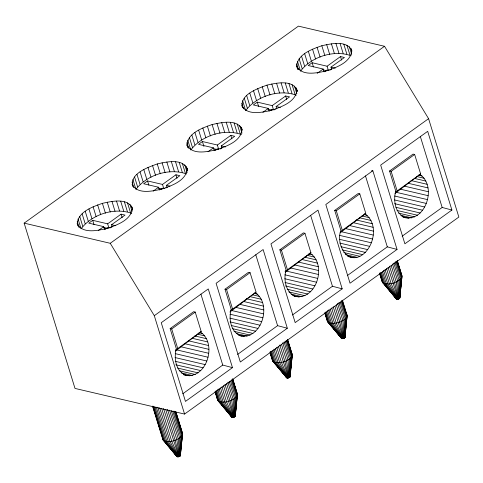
<?xml version="1.0" encoding="UTF-8"?>
<svg xmlns="http://www.w3.org/2000/svg" width="483" height="483" viewBox="0 0 483 483"><rect width="100%" height="100%" fill="white"/><g stroke="black" fill="none" stroke-linecap="round" stroke-linejoin="round"><path stroke-width="0.72" d="M77.214 223.732C78.161 211.657 92.627 206.809 102.402 203.343C111.724 201.326 126.987 197.559 132.384 208.058C131.43 220.133 116.964 224.987 107.19 228.447C97.868 230.463 82.611 234.231 77.214 223.732L77.86 225.839M132.716 186.438C129.589 173.409 147.901 167.384 157.259 163.942C166.707 161.793 183.691 157.911 187.67 170.064M175.921 411.981L182.526 433.444L180.062 456.073L178.493 456.803L177.08 456.67L162.964 439.832L162.662 438.262M186.927 144.93C187.875 132.855 202.341 128.001 212.115 124.542C221.443 122.525 236.7 118.758 242.098 129.257C241.144 141.332 226.678 146.186 216.909 149.645C207.581 151.662 192.325 155.429 186.927 144.93L187.79 147.738M187.241 168.658C186.287 180.733 171.821 185.587 162.046 189.046C152.725 191.063 137.468 194.83 132.07 184.331M215.098 391.816L217.821 400.431L231.937 417.27L233.054 417.445L234.726 416.829L235.227 416.195L237.382 394.043L232.758 379.022M242.43 107.637C239.302 94.608 257.614 88.576 266.972 85.135C276.421 82.991 293.404 79.109 297.383 91.263M272.376 359.455L272.678 361.024L286.793 377.869L288.206 377.996L289.776 377.271L292.239 354.643L287.614 339.615M286.691 377.76L281.118 370.509M290.084 376.794L292.239 354.643L287.536 339.591M296.64 66.123C297.588 54.054 312.054 49.2 321.829 45.734C331.157 43.718 346.414 39.956 351.811 50.455C350.863 62.524 336.391 67.379 326.623 70.844C317.295 72.861 302.038 76.622 296.64 66.123L297.504 68.936M296.954 89.856C296.007 101.931 281.535 106.779 271.766 110.245C262.438 112.261 247.181 116.023 241.784 105.529M342.393 300.191L347.096 315.242L344.94 337.394C344.536 338.48 341.692 339.398 341.547 337.931M397.328 260.814L401.953 275.841L399.797 297.993C399.308 299.055 396.929 299.913 396.35 298.681L392.673 294.032M399.797 297.993L401.953 275.841L397.249 260.79M176.977 456.562L176.102 454.962M180.37 455.596L182.526 433.444L175.842 411.957M231.834 417.161L231.937 416.575M344.94 337.394L347.096 315.242L346.794 314.499M396.404 298.953L382.391 282.223L382.089 280.653M344.681 335.45L344.94 337.249M180.062 456.073L180.757 437.012L172.829 411.256M234.919 416.672L235.613 397.612L230.548 381.153M289.776 377.271L290.47 358.211L285.187 341.034M344.633 337.865L345.327 318.804L340.261 302.352M399.489 298.464L400.184 279.403L394.901 262.233M183.691 374.802C206.181 381.443 218.256 343.365 200.179 331.906M240.015 335.745C261.858 340.255 272.539 303.68 255.036 292.505M294.135 296.17C316.317 301.772 327.679 264.406 309.893 253.104M340.177 232.8L365.782 213.341L359.793 193.87L358.223 193.502L334.713 210.389L340.871 230.403C335.588 243.667 347.029 265.904 362.685 254.65C374.778 245.485 378.388 223.007 364.75 213.703M403.848 217.368C426.03 222.971 437.399 185.605 419.606 174.303M180.394 452.227L180.491 450.736M235.227 416.05L235.209 413.575M290.017 374.917L290.205 371.934M344.784 337.007L344.874 335.516M345.103 331.785L345.194 330.294M399.689 296.864L399.87 293.875M180.213 455.91L181.626 436.083L173.922 411.039M235.07 416.509L236.483 396.682L231.417 380.224M289.927 377.108L291.34 357.281L286.274 340.823M344.784 337.708L346.196 317.88L341.131 301.422M399.64 298.307L401.053 278.48L395.77 261.303M180.376 454.594L180.745 450.216M180.871 448.755L181.119 445.839M181.36 442.923L181.548 440.731M181.856 437.085L181.976 435.624M235.173 415.923L235.36 413.732M235.481 412.277L235.789 408.624M235.976 406.438L236.157 404.247M236.404 401.331L236.585 399.139M236.893 395.492L237.081 393.301L232.679 378.992M290.398 372.145L290.084 376.649M290.524 370.684L290.832 367.038M291.014 364.846L291.201 362.661M291.509 359.008L291.629 357.547M344.886 337.122L345.013 335.661M345.134 334.2L345.442 330.553M345.562 329.092L345.87 325.445M346.057 323.254L346.239 321.068M399.797 297.848L400.051 294.069M400.178 292.607L400.419 289.691M400.667 286.775L400.854 284.584M180.316 455.753L182.52 434.271L175.697 412.096M235.173 416.352L237.376 394.871L237.382 394.043L236.489 392.667M290.029 376.951L292.233 355.47L287.391 339.73M344.886 337.545L347.096 316.069L342.248 300.329M399.743 298.144L401.953 276.668L397.111 260.929M235.227 416.195L237.376 394.871L232.534 379.131M131.72 213.371C114.501 207.165 92.084 214.229 81.084 228.803L78.059 218.968M186.577 173.971C169.358 167.764 146.941 174.828 135.94 189.402L132.916 179.567M241.434 134.57C224.215 128.357 201.797 135.427 190.797 150.002L187.772 140.161M296.29 95.169C279.071 88.957 256.654 96.026 245.654 110.601L242.629 100.76M351.147 55.768C333.928 49.556 311.511 56.626 300.511 71.2L297.486 61.359M175.335 350.284L201.212 331.549L195.223 312.072L193.653 311.704L170.143 328.591L176.301 348.611C173.645 358.253 175.788 372.055 186.625 375.49M201.212 331.549L175.607 351.008M230.783 310.418L256.068 292.149L250.079 272.672L248.51 272.303L225 289.19L231.158 309.205C228.501 318.852 230.645 332.654 241.482 336.09M256.068 292.149L229.86 312.036M285.048 271.476L310.925 252.742L304.936 233.271L303.366 232.903L279.856 249.789L286.014 269.804C283.358 279.452 285.501 293.253 296.339 296.683M310.925 252.742L285.32 272.207M340.497 231.617L365.782 213.341M395.354 192.216L420.639 173.94L414.649 154.463L413.08 154.101L389.57 170.988L395.728 191.002C393.071 200.65 395.215 214.452 406.052 217.881M420.639 173.94L395.034 193.399M24.15 223.14L298.434 26.13L384.522 46.283L428.584 118.673L458.85 217.054L184.566 414.064L74.998 388.423L24.15 223.14L110.239 243.293L154.3 315.683L184.566 414.064M112.207 226.853L111.555 224.74L124.994 215.092L121.082 214.174L107.643 223.828L92.712 220.333L88.794 223.146L103.724 226.642L104.594 229.449M167.064 187.446L166.418 185.339L179.851 175.691L175.939 174.774L162.499 184.428L147.569 180.932L143.65 183.745L158.581 187.241L159.45 190.048M221.92 148.046L221.274 145.938L234.708 136.291L230.796 135.373L217.356 145.021L202.425 141.525L198.507 144.345L213.438 147.84L214.307 150.648M276.777 108.645L276.131 106.538L289.565 96.884L285.652 95.972L272.213 105.62L257.282 102.124L253.364 104.938L268.294 108.433L269.164 111.247M331.634 69.244L330.988 67.137L344.421 57.483L340.509 56.565L327.076 66.219L312.139 62.724L308.22 65.537L323.157 69.033L324.021 71.846M98.315 230.524L103.724 226.642M153.171 191.123L158.581 187.241M208.028 151.722L213.438 147.84M262.885 112.322L268.294 108.433M317.144 73.35L323.157 69.033M105.234 229.286L107.637 227.559L109.061 227.891M160.694 189.451L162.499 188.153L164.631 188.654M214.947 150.479L217.356 148.752L218.775 149.084M270.408 110.649L272.213 109.351L274.344 109.852M324.661 71.677L327.069 69.95L328.488 70.283M110.378 227.867L112.213 226.551M165.85 188.026L167.07 187.15M220.091 149.066L221.926 147.75M275.564 109.224L276.783 108.349M329.804 70.258L331.64 68.942M110.239 243.293L384.522 46.283M154.3 315.683L428.584 118.673M372.834 170.728L325.814 204.502L350.03 283.207L397.05 249.433L372.834 170.728L371.391 170.879M170.143 328.591L171.706 328.959L195.223 312.072M225 289.19L226.569 289.559L250.079 272.672M279.856 249.789L281.426 250.158L304.936 233.271M334.713 210.389L336.283 210.751L359.793 193.87M389.57 170.988L391.139 171.35L414.649 154.463M182.725 393.802L222.735 365.063L232.474 367.641L208.264 288.937L161.244 322.71L185.454 401.409L232.474 367.641M237.582 354.401L277.592 325.663L287.337 328.235L263.12 249.536L216.1 283.304L240.317 362.009L287.337 328.235M292.438 315.001L332.449 286.262L342.193 288.834L317.977 210.129L270.957 243.903L295.173 322.608L342.193 288.834M347.295 275.6L387.306 246.861L397.05 249.433M402.152 236.199L442.162 207.461L451.907 210.033L427.69 131.328L380.67 165.101L404.887 243.806L451.907 210.033M330.988 67.137L335.25 68.133M323.61 69.975L326.454 70.639M276.131 106.538L280.394 107.534M268.041 109.206L271.597 110.039M418.369 175.124L422.033 175.987M416.811 176.549L424.146 178.263M414.867 178.493L425.873 181.071M411.021 180.539L427.165 184.313M408.165 183.268L427.974 187.905M404.808 186.227L428.288 191.721M221.274 145.938L225.537 146.935M400.208 189.137L428.089 195.663M213.184 148.613L216.74 149.44M396.573 192.385L427.389 199.594M394.653 196.026L426.199 203.409M394.484 199.944L424.569 206.984M394.659 203.687L422.54 210.214M395.957 207.328L420.174 212.997M396.996 210.443L417.541 215.249M398.584 213.124L414.728 216.903M400.812 215.34L411.818 217.911M401.904 216.499L403.371 216.843M402.291 216.698L408.896 218.244M364.242 214.7L367.177 215.388M361.954 215.949L369.29 217.664M359.28 217.724L371.016 220.471M356.164 219.94L372.302 223.72M353.308 222.669L373.118 227.306M349.215 225.458L373.431 231.128M166.418 185.339L169.968 186.172M345.351 228.537L373.232 235.064M158.327 188.014L161.883 188.847M340.98 231.617L372.532 239M339.797 235.426L371.342 242.81M339.627 239.345L369.712 246.384M339.797 243.088L367.678 249.614M341.101 246.728L365.317 252.398M342.139 249.844L362.685 254.65M343.727 252.531L359.871 256.304M345.218 254.565L356.961 257.312M347.434 256.099L354.039 257.644M348.261 256.594L350.459 257.113M308.655 253.931L312.32 254.789M307.097 255.35L314.433 257.071M304.417 257.125L316.16 259.872M302.038 259.51L317.446 263.12M298.452 262.07L318.261 266.707M294.358 264.859L318.575 270.528M111.555 224.74L115.823 225.742M290.494 267.938L318.375 274.465M103.471 227.415L107.027 228.248M286.854 271.186L317.675 278.401M284.934 274.827L316.486 282.211M284.771 278.745L314.856 285.785M284.94 282.489L312.821 289.015M285.513 285.96L310.46 291.798M287.282 289.245L307.828 294.05M288.87 291.931L305.014 295.711M291.098 294.141L302.104 296.719M292.577 295.499L299.182 297.045M254.529 293.501L257.463 294.189M252.241 294.751L259.576 296.471M250.297 296.701L261.303 299.273M246.451 298.742L262.589 302.521M243.595 301.47L263.404 306.107M239.502 304.26L263.718 309.929M235.638 307.339L263.519 313.865M231.266 310.418L262.812 317.802M230.077 314.228L261.629 321.612M229.914 318.146L259.999 325.192M230.083 321.889L257.964 328.416M231.387 325.536L255.604 331.199M232.426 328.645L252.971 333.451M234.014 331.332L250.158 335.111M236.241 333.542L247.248 336.12M238.451 335.075L244.326 336.446M198.942 332.733L202.606 333.59M197.384 334.151L204.72 335.872M194.703 335.926L206.446 338.674M192.325 338.317L207.732 341.922M188.738 340.871L208.547 345.508M184.645 343.667L208.861 349.33M180.781 346.746L208.662 353.266M177.14 349.988L207.956 357.203M175.22 353.634L206.772 361.018M175.057 357.553L205.142 364.593M175.226 361.296L203.108 367.817M175.8 364.762L200.741 370.6M177.569 368.046L198.115 372.858M179.157 370.733L195.301 374.512M181.385 372.942L192.391 375.52M183.594 374.476L189.469 375.846M401.059 274.465L401.651 275.099M291.346 353.266L291.937 353.9M341.547 338.36L327.534 321.624L324.811 313.014M396.507 299.068L382.391 282.223L379.747 273.638M341.65 338.468L327.534 321.624L324.89 313.038M286.793 377.869L272.678 361.024L270.033 352.439M231.937 417.27L217.821 400.431L215.176 391.846M177.08 456.67L162.964 439.832L152.537 406.179M382.566 282.06L383.514 283.219M384.468 284.372L396.35 298.826M327.233 320.881L341.493 338.227M286.636 377.628L272.376 360.288L270.172 353.127M220.369 403.154L217.519 399.689L215.321 391.707M221.323 404.313L222.748 406.046M223.701 407.205L225.126 408.938M226.074 410.091L231.78 417.034M162.662 439.089L176.923 456.435M396.658 299.152L383.852 283.364L382.983 282.857L379.904 272.841M341.801 338.553L328.995 322.765L328.126 322.258L325.264 312.96M286.944 377.954L274.139 362.165L273.269 361.658L270.19 351.642M232.088 417.36L219.282 401.566L218.413 401.065L215.551 391.761M177.231 456.761L164.425 440.973L163.556 440.466L152.99 406.118M332.757 327.033L333.675 328.199M334.592 329.364L335.975 331.109M336.892 332.268L338.275 334.013M339.193 335.178L340.575 336.923M229.479 413.979L231.78 416.889M170.022 447.566L176.923 456.29M396.851 299.219L384.969 283.726L381.443 272.279M341.994 338.619L330.112 323.127L326.586 311.68M287.137 378.02L275.256 362.528L271.73 351.081M232.281 417.421L220.399 401.934L216.873 390.481M177.424 456.821L165.542 441.335L154.977 406.988M395.088 296.767L395.963 297.945M284.499 374.397L286.691 377.332M174.351 452.619L175.226 453.791M397.08 299.255L386.297 283.938L382.554 271.772M342.224 338.655L331.441 323.338L327.48 310.46M287.367 378.056L276.584 362.739L272.841 350.573M232.51 417.457L221.727 402.14L217.767 389.262M177.653 456.858L166.87 441.54L156.305 407.199M397.34 299.261L387.801 283.986L383.623 270.389M342.483 338.661L332.944 323.387L328.76 309.79M287.626 378.062L278.087 362.787L273.903 349.197M232.77 417.469L223.231 402.188L219.047 388.598M177.913 456.87L168.374 441.595L157.808 407.247M397.624 299.243L389.437 283.871L385.029 269.562M342.767 338.643L334.58 323.272L330.173 308.963M287.91 378.044L279.723 362.679L275.316 348.364M233.054 417.445L224.861 402.079L220.459 387.771M178.197 456.846L170.004 441.48L159.662 407.851M397.92 299.194L391.145 283.599L386.521 268.578M343.063 338.595L336.289 323L331.664 307.979M288.206 377.996L281.432 362.407L276.807 347.38M233.349 417.397L226.575 401.808L221.951 386.78M178.493 456.803L171.719 441.208L161.594 408.298M398.221 299.122L388.042 267.437M343.365 338.523L333.185 306.838M288.508 377.923L278.329 346.245M233.651 417.324L223.472 385.645M178.795 456.731L163.55 408.588M420.343 136.52L442.162 207.461M391.139 171.35L397.129 190.827M350.978 48.391L351.841 51.204M349.33 46.634L351.709 54.362M346.915 45.227L349.946 55.062M343.818 44.219L346.842 54.054M340.123 43.633L343.147 53.474M340.509 56.565L341.59 60.079M335.945 43.5L338.969 53.335M331.41 43.814L334.435 53.649M396.803 261.816L401.645 277.556C397.763 282.772 390.053 285.042 383.852 283.364L380.55 272.629M326.659 44.563L329.684 54.404M393.784 263.138L399.067 280.309L399.296 298.621M365.486 175.927L387.306 246.861M392.45 263.99L397.732 281.166L399.067 298.772M391.164 265.487L396.229 281.945L398.801 298.905M321.829 45.734L324.86 55.575M389.533 266.163L394.593 282.621L398.523 299.025M327.076 66.219L328.368 70.433M317.077 47.286L320.102 57.127M312.543 49.175L315.568 59.011M380.109 274.217L381.872 279.941M379.668 273.613L382.089 281.48M312.139 62.724L313.437 66.938M308.359 51.337L311.384 61.172M304.658 53.71L307.689 63.551M301.555 56.221L304.58 66.062M299.14 58.799L302.165 68.634M296.647 63.828L298.373 69.449M297.474 68.188L297.908 69.594M336.283 210.751L342.272 230.228M296.121 87.791L297.202 91.305M294.473 86.034L296.846 93.762M292.058 84.628L295.089 94.469M288.961 83.619L291.986 93.454M285.266 83.04L288.291 92.875M285.652 95.972L286.733 99.486M281.088 82.901L284.113 92.742M276.554 83.215L279.579 93.05M343.117 303.849L343.781 305.993M345.097 310.291L346.202 313.865M341.729 300.498L346.788 316.957C342.906 322.173 335.196 324.443 328.995 322.765L325.693 312.03M271.802 83.97L274.827 93.805M338.927 302.539L344.21 319.71L344.439 338.028M310.629 215.327L332.449 286.262M337.593 303.396L342.876 320.567L344.21 338.172M336.307 304.888L341.372 321.346L343.944 338.305M266.972 85.135L270.003 94.976M334.894 306.282L339.736 322.022L343.661 338.426M272.213 105.62L273.511 109.84M262.221 86.686L265.245 96.528M257.687 88.576L260.711 98.411M325.035 312.899L325.693 315.049M326.134 316.48L327.233 320.054M257.282 102.124L258.58 106.345M253.503 90.738L256.527 100.573M249.802 93.11L252.832 102.951M246.698 95.622L249.723 105.463M244.283 98.2L247.308 108.041M241.79 103.229L243.517 108.85M281.426 250.158L287.415 269.629M241.259 127.198L242.128 130.005M239.616 125.435L241.989 133.163M237.201 124.028L240.232 133.869M234.104 123.02L237.129 132.861M230.409 122.441L233.434 132.276M230.796 135.373L231.876 138.887M226.231 122.302L229.256 132.143M221.697 122.616L224.722 132.457M290.023 348.974L291.122 352.554M287.089 340.618L291.931 356.357C288.049 361.574 280.339 363.844 274.139 362.165L270.836 351.437M216.945 123.37L219.97 133.205M284.07 341.94L289.353 359.111L289.583 377.428M255.767 254.728L277.592 325.663M282.736 342.797L288.019 359.968L289.353 377.573M281.45 344.288L286.516 360.747L289.088 377.712M212.115 124.542L215.14 134.377M279.82 344.971L284.879 361.423L288.804 377.827M217.356 145.021L218.654 149.241M207.364 126.093L210.389 135.928M202.824 127.977L205.855 137.812M270.395 353.019L272.158 358.742M202.425 141.525L203.935 146.446M198.646 130.138L201.671 139.979M194.945 132.511L197.97 142.352M191.842 135.029L194.866 144.864M189.427 137.601L192.451 147.442M186.927 142.63L188.66 148.251M226.569 289.559L232.558 309.029M186.402 166.599L187.7 170.813M184.76 164.836L187.132 172.57M182.345 163.429L185.375 173.27M179.247 162.421L182.272 172.262M175.552 161.841L178.577 171.676M175.939 174.774L177.019 178.287M171.374 161.702L174.399 171.543M166.84 162.016L169.865 171.857M232.522 379.789L233.186 381.938M234.503 386.231L235.607 389.805M232.015 379.306L237.075 395.758C233.192 400.975 225.483 403.245 219.282 401.566L215.979 390.838M162.089 162.771L165.114 172.606M229.208 381.341L234.49 398.517L234.726 416.829M200.91 294.129L222.735 365.063M227.879 382.198L233.162 399.369L234.496 416.974M226.593 383.689L231.659 400.147L234.231 417.113M157.259 163.942L160.284 173.777M224.963 384.371L230.023 400.83L233.947 417.227M162.499 184.428L163.797 188.642M152.507 165.494L155.532 175.329M147.967 167.378L150.998 177.219M147.569 180.932L148.861 185.146M143.789 169.539L146.814 179.38M140.088 171.918L143.113 181.753M136.985 174.429L140.01 184.264M134.57 177.001L137.595 186.843M132.07 182.031L133.803 187.652M171.706 328.959L177.702 348.436M131.545 205.999L132.626 209.513M129.897 204.237L132.064 211.264M127.488 202.836L130.519 212.671M124.391 201.822L127.415 211.663M120.696 201.242L123.72 211.083M121.082 214.174L122.163 217.688M116.518 201.109L119.543 210.944M111.984 201.417L115.008 211.258M177.007 417.046L178.106 420.621M179.428 424.913L180.527 428.493M174.955 411.552L182.218 435.165C178.336 440.375 170.626 442.645 164.425 440.973L153.86 406.626M107.232 202.172L110.257 212.013M171.272 410.725L179.634 437.918L179.869 456.23M169.503 410.152L178.305 438.769L179.64 456.381M167.553 409.499L176.802 439.548L179.374 456.513M102.402 203.343L105.427 213.178M165.699 409.463L175.166 440.23L179.09 456.628M107.643 223.828L108.941 228.042M97.651 204.895L100.675 214.73M93.11 206.778L96.141 216.619M152.978 406.777L162.445 437.544M92.712 220.333L94.004 224.547M88.932 208.94L91.957 218.781M85.231 211.319L88.256 221.154M82.128 213.83L85.153 223.665M79.713 216.408L82.738 226.243M77.214 221.431L79.164 227.759"/></g></svg>
